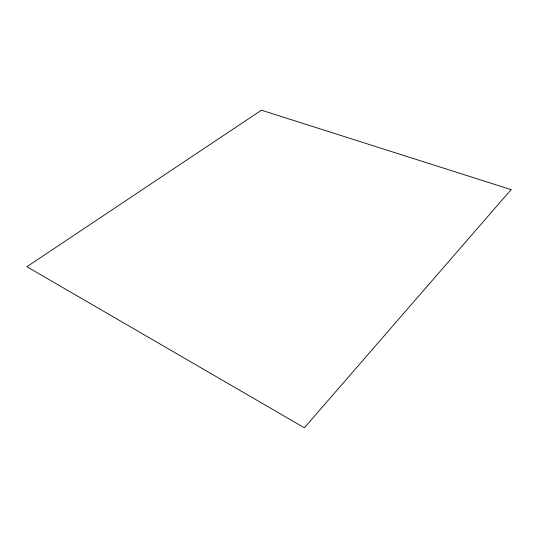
<?xml version="1.0" encoding="UTF-8"?>
<svg xmlns="http://www.w3.org/2000/svg" width="538" height="538" viewBox="0 0 538 538"><rect width="100%" height="100%" fill="white"/><g stroke="black" fill="none" stroke-linecap="round" stroke-linejoin="round"><path stroke-width="0.81" d="M511.1 189.625L304.353 427.797L26.9 266.707L261.428 110.203L511.1 189.625"/></g></svg>
